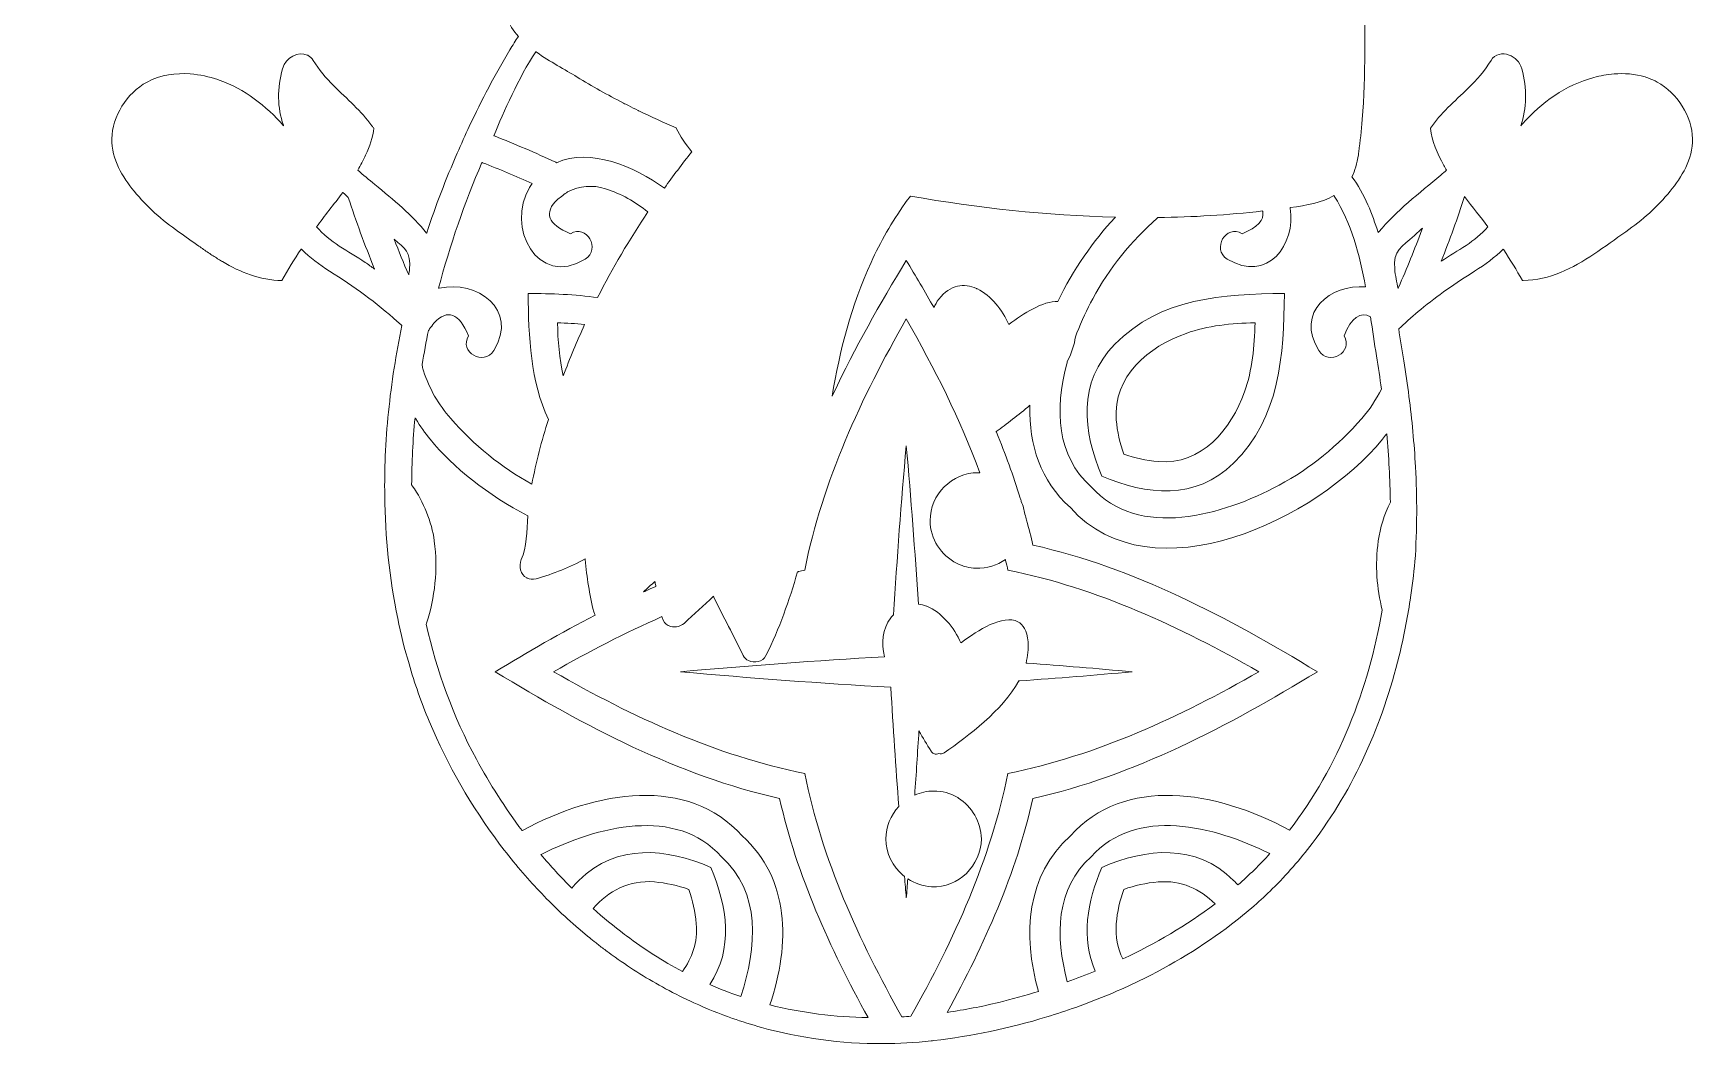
# Model space of a CAD drawing. Header units: inches. Extents: x -812 to 7891, y -3575 to 2748.
# Drawn here: x 4525.3 to 5011.6, y -1521.4 to -1225.4 of the extents above; entities that cross this region are included whole.
import ezdxf

# ---------------------------------------------------------------- set-up
doc = ezdxf.new("R2010")
doc.units = ezdxf.units.IN
doc.header["$MEASUREMENT"] = 0
doc.layers.add('Layer 1', color=7, linetype='Continuous')

# ---------------------------------------------------------------- blocks, each defined once
blk = doc.blocks.new('block 22')
at = {"layer": 'Layer 1', "lineweight": 0}
for points, knots in [([(4842.26, -1316.48), (4831.24, -1327.72), (4832.88, -1342.01), (4838.44, -1355.11), (4851.53, -1360.67), (4865.83, -1362.31), (4877.07, -1351.29), (4890.72, -1337.91), (4891.74, -1319.63), (4891.97, -1301.57), (4873.92, -1301.81), (4855.63, -1302.83), (4842.26, -1316.48)], [0, 0, 0, 0, 1, 1, 1, 2, 2, 2, 3, 3, 3, 4, 4, 4, 4]), ([(4854.94, -1350.86), (4851.45, -1350.58), (4848.1, -1349.79), (4844.88, -1348.67), (4843.76, -1345.44), (4842.97, -1342.1), (4842.68, -1338.61), (4841.63, -1325.77), (4852.25, -1317.16), (4863.13, -1313.28), (4869.53, -1311), (4876.43, -1310.36), (4883.36, -1310.19), (4883.19, -1317.12), (4882.54, -1324.01), (4880.26, -1330.41), (4876.38, -1341.3), (4867.78, -1351.91), (4854.94, -1350.86)], [0, 0, 0, 0, 1, 1, 1, 2, 2, 2, 3, 3, 3, 4, 4, 4, 5, 5, 5, 6, 6, 6, 6])]:
    blk.add_open_spline(points, degree=3, knots=knots, dxfattribs=at)
blk = doc.blocks.new('block 24')
at = {"layer": 'Layer 1', "lineweight": 0}
for points, knots in [([(5001.21, -1239.69), (5000.38, -1239.24), (4999.53, -1238.86), (4998.67, -1238.54), (4998.33, -1238.41), (4997.98, -1238.3), (4997.64, -1238.2), (4994.64, -1237.27), (4991.52, -1237.08), (4988.56, -1237.3), (4986.5, -1237.46), (4984.53, -1237.86), (4982.61, -1238.36), (4974.37, -1240.54), (4967.31, -1245.67), (4961.67, -1251.92), (4961.51, -1252.1), (4961.34, -1252.29), (4961.18, -1252.47), (4963.06, -1247.45), (4963.09, -1241.51), (4961.5, -1235.79), (4960.94, -1233.78), (4959.46, -1232.38), (4957.81, -1231.77), (4955.83, -1231.05), (4953.62, -1231.47), (4952.49, -1233.38), (4950.71, -1236.39), (4948.3, -1239), (4945.75, -1241.51), (4941.87, -1245.33), (4937.65, -1248.9), (4934.74, -1253.22), (4934.74, -1253.25), (4934.76, -1253.29), (4934.76, -1253.32), (4935.21, -1256.95), (4936.72, -1260.57), (4938.71, -1264.12), (4938.97, -1264.58), (4939.2, -1265.05), (4939.48, -1265.51), (4938.93, -1265.98), (4938.36, -1266.45), (4937.8, -1266.93), (4931.56, -1272.16), (4924.64, -1277.52), (4919.59, -1283.56), (4919.53, -1283.63), (4919.48, -1283.69), (4919.42, -1283.76), (4918.54, -1281.02), (4917.58, -1278.3), (4916.42, -1275.66), (4915.1, -1272.65), (4913.51, -1269.91), (4911.73, -1267.4), (4912.62, -1265.65), (4913.28, -1263.54), (4913.64, -1260.97), (4913.68, -1260.69), (4913.71, -1260.4), (4913.75, -1260.11), (4914.17, -1257), (4914.48, -1253.85), (4914.74, -1250.69), (4915.8, -1237.54), (4915.6, -1224.09), (4915.16, -1210.94), (4915.08, -1208.58), (4915, -1206.23), (4914.91, -1203.9), (4914.85, -1202.2), (4913.9, -1200.99), (4912.58, -1200.45), (4919.47, -1193.88), (4925.79, -1186.53), (4932.08, -1179.16), (4932.22, -1178.99), (4932.32, -1178.82), (4932.43, -1178.64), (4932.51, -1178.55), (4932.6, -1178.48), (4932.68, -1178.38), (4932.98, -1177.97), (4933.23, -1177.54), (4933.51, -1177.13), (4935.21, -1174.69), (4936.65, -1172.11), (4937.76, -1169.41), (4938.73, -1167.05), (4939.45, -1164.62), (4939.96, -1162.15), (4941.29, -1155.63), (4941.04, -1148.83), (4938.96, -1142.44), (4939.91, -1141.57), (4940.79, -1140.6), (4941.62, -1139.56), (4944.66, -1135.74), (4946.95, -1130.75), (4948.97, -1123.98), (4954.44, -1105.67), (4953.72, -1093.55), (4939.52, -1079.86), (4926.22, -1067.02), (4910.95, -1057.89), (4894.53, -1051.59), (4894.48, -1051.26), (4894.39, -1050.93), (4894.24, -1050.59), (4889.94, -1040.95), (4886.21, -1030.75), (4881.25, -1021.3), (4879.89, -1018.71), (4878.4, -1016.2), (4876.81, -1013.75), (4874.85, -1010.7), (4872.72, -1007.75), (4870.28, -1005.02), (4867.84, -1002.28), (4865.14, -999.91), (4862.31, -997.76), (4852.06, -989.97), (4839.6, -985.76), (4826.76, -983.52), (4826.22, -983.42), (4825.65, -983.34), (4825.1, -983.24), (4822.66, -982.82), (4820.18, -982.43), (4817.67, -982.06), (4816, -981.81), (4814.32, -981.58), (4812.63, -981.36), (4811.02, -981.15), (4809.4, -980.95), (4807.77, -980.76), (4807.55, -980.73), (4807.33, -980.71), (4807.11, -980.69), (4806.39, -980.61), (4805.67, -980.53), (4804.95, -980.45), (4804.04, -980.35), (4803.13, -980.26), (4802.21, -980.17), (4796.21, -979.58), (4790.12, -979.16), (4783.99, -978.97), (4782.53, -978.92), (4781.06, -978.9), (4779.59, -978.89), (4779.16, -978.88), (4778.74, -978.87), (4778.31, -978.87), (4767.17, -978.77), (4756.01, -979.44), (4745.18, -981.14), (4734.05, -982.88), (4723.27, -985.68), (4713.28, -989.91), (4706.34, -992.84), (4699.98, -996.48), (4694.09, -1000.66), (4689.51, -1003.92), (4685.22, -1007.5), (4681.19, -1011.36), (4679.01, -1013.44), (4676.92, -1015.6), (4674.89, -1017.82), (4665.27, -1028.34), (4657.12, -1040.37), (4649.82, -1052.9), (4636.37, -1075.99), (4622.8, -1111.41), (4597.83, -1125.27), (4597.76, -1125.31), (4597.68, -1125.35), (4597.61, -1125.39), (4598.77, -1118.17), (4595.21, -1110.81), (4588.92, -1108.55), (4588.76, -1108.48), (4588.6, -1108.43), (4588.43, -1108.39), (4586.46, -1107.77), (4584.24, -1107.65), (4581.82, -1108.17), (4581.77, -1108.18), (4581.72, -1108.19), (4581.67, -1108.2), (4581.07, -1107.12), (4580.4, -1106.09), (4579.68, -1105.1), (4576.32, -1100.46), (4571.8, -1096.92), (4566.58, -1095.54), (4566.56, -1095.54), (4566.53, -1095.53), (4566.51, -1095.52), (4562.63, -1094.52), (4558.38, -1094.71), (4553.94, -1096.53), (4544.47, -1100.43), (4540.91, -1110.17), (4543.62, -1119.17), (4539.94, -1120.84), (4536.36, -1123.1), (4533.38, -1125.84), (4530.82, -1128.19), (4528.74, -1130.91), (4527.43, -1133.93), (4525.58, -1138.21), (4525.3, -1143.09), (4527.61, -1148.41), (4528.92, -1151.44), (4530.78, -1153.64), (4532.98, -1155.2), (4533.02, -1155.23), (4533.06, -1155.26), (4533.09, -1155.29), (4533.83, -1155.8), (4534.61, -1156.25), (4535.42, -1156.63), (4538.29, -1157.98), (4541.53, -1158.53), (4544.88, -1158.44), (4546.03, -1158.4), (4547.19, -1158.32), (4548.35, -1158.15), (4548.33, -1158.18), (4548.32, -1158.22), (4548.3, -1158.25), (4547.46, -1159.91), (4546.78, -1161.59), (4546.29, -1163.3), (4544.87, -1168.27), (4545.32, -1173.29), (4549.29, -1177.69), (4549.47, -1177.89), (4549.65, -1178.09), (4549.84, -1178.29), (4549.84, -1178.29), (4550.16, -1178.61), (4550.16, -1178.61), (4550.49, -1178.93), (4550.75, -1179.26), (4551.12, -1179.58), (4552.76, -1180.95), (4554.46, -1181.97), (4556.19, -1182.68), (4556.44, -1182.78), (4556.69, -1182.88), (4556.94, -1182.97), (4563.51, -1185.32), (4570.53, -1183.4), (4576.73, -1179.78), (4576.76, -1179.82), (4576.78, -1179.87), (4576.81, -1179.91), (4577.49, -1181.02), (4578.49, -1181.95), (4579.68, -1182.69), (4579.79, -1182.76), (4579.9, -1182.83), (4580.02, -1182.88), (4580.2, -1182.99), (4580.39, -1183.1), (4580.59, -1183.2), (4586.78, -1186.35), (4597.22, -1185.01), (4601.22, -1177.83), (4603.87, -1173.08), (4605.1, -1167.28), (4605.15, -1161.26), (4607.8, -1161.94), (4610.52, -1162.35), (4613.27, -1162.63), (4616.19, -1162.93), (4619.15, -1162.99), (4622.15, -1162.81), (4625.12, -1162.64), (4628.12, -1162.31), (4631.13, -1161.63), (4643.82, -1158.79), (4654.85, -1151.78), (4663.31, -1142.01), (4666.37, -1138.48), (4669.23, -1135.06), (4672.1, -1131.89), (4672.26, -1131.71), (4672.42, -1131.53), (4672.59, -1131.36), (4676.84, -1126.72), (4681.17, -1122.66), (4686.28, -1119.57), (4691.07, -1116.68), (4696.55, -1114.63), (4703.34, -1113.82), (4703.35, -1113.85), (4703.36, -1113.88), (4703.37, -1113.91), (4703.56, -1114.52), (4703.82, -1115.11), (4704.04, -1115.72), (4704.28, -1116.38), (4704.48, -1117.05), (4704.77, -1117.7), (4701.26, -1120.46), (4698.12, -1123.66), (4695.52, -1127.45), (4691, -1134.06), (4688.78, -1142.78), (4688.51, -1151.58), (4688.43, -1154.42), (4688.52, -1157.26), (4688.84, -1160.05), (4689, -1161.52), (4689.21, -1162.98), (4689.49, -1164.41), (4689.13, -1164.68), (4688.83, -1165.03), (4688.6, -1165.44), (4688.49, -1165.58), (4688.37, -1165.71), (4688.28, -1165.87), (4682.89, -1174.85), (4677.74, -1183.93), (4672.99, -1193.26), (4670.25, -1198.64), (4666.31, -1204.83), (4664.38, -1210.94), (4664.06, -1211.97), (4663.78, -1212.99), (4663.59, -1214.01), (4662.66, -1218.97), (4664.45, -1222.96), (4667.48, -1226.32), (4666.65, -1227.57), (4665.82, -1228.88), (4664.97, -1230.29), (4660.69, -1237.41), (4656.76, -1244.93), (4653.1, -1252.66), (4651.88, -1255.24), (4650.71, -1257.86), (4649.56, -1260.5), (4646.27, -1268.09), (4643.23, -1275.84), (4640.62, -1283.81), (4640.61, -1283.84), (4640.6, -1283.88), (4640.59, -1283.91), (4636.45, -1278.78), (4630.83, -1274.14), (4625.4, -1269.68), (4623.69, -1268.27), (4622, -1266.88), (4620.39, -1265.5), (4621.27, -1264.04), (4622.03, -1262.56), (4622.71, -1261.07), (4623.92, -1258.47), (4624.81, -1255.85), (4625.13, -1253.22), (4624.95, -1252.97), (4624.75, -1252.73), (4624.57, -1252.48), (4621.5, -1248.23), (4617.23, -1244.65), (4613.39, -1240.78), (4611.11, -1238.49), (4608.98, -1236.1), (4607.38, -1233.38), (4606.98, -1232.71), (4606.46, -1232.23), (4605.86, -1231.91), (4605.78, -1231.86), (4605.69, -1231.83), (4605.59, -1231.79), (4603.03, -1230.67), (4599.32, -1232.33), (4598.36, -1235.79), (4596.8, -1241.43), (4596.81, -1247.29), (4598.62, -1252.27), (4598.64, -1252.34), (4598.67, -1252.4), (4598.69, -1252.47), (4593.55, -1246.62), (4587.2, -1241.68), (4579.81, -1239.11), (4579.68, -1239.06), (4579.55, -1239.01), (4579.42, -1238.97), (4576.84, -1238.1), (4574.14, -1237.51), (4571.31, -1237.3), (4567.16, -1236.99), (4562.69, -1237.5), (4558.67, -1239.69), (4552.73, -1242.91), (4548.43, -1249.81), (4548.33, -1256.27), (4548.24, -1262.35), (4551.53, -1267.54), (4554.88, -1271.66), (4558.62, -1276.25), (4563.05, -1280.14), (4567.88, -1283.51), (4569.84, -1284.89), (4571.85, -1286.32), (4573.88, -1287.75), (4574.79, -1288.4), (4575.7, -1289.04), (4576.63, -1289.67), (4576.76, -1289.75), (4576.89, -1289.84), (4577.03, -1289.93), (4577.9, -1290.51), (4578.79, -1291.08), (4579.68, -1291.63), (4580.03, -1291.85), (4580.38, -1292.06), (4580.73, -1292.27), (4586.03, -1295.39), (4591.72, -1297.75), (4598.16, -1297.83), (4599.91, -1294.68), (4601.83, -1291.61), (4603.82, -1288.59), (4603.87, -1288.64), (4603.92, -1288.7), (4603.98, -1288.74), (4606.37, -1291.15), (4609.16, -1293.15), (4612.17, -1295.07), (4619.24, -1299.54), (4625.85, -1304.21), (4631.99, -1309.83), (4632.43, -1310.23), (4632.9, -1310.6), (4633.33, -1311.02), (4632.47, -1315.15), (4631.73, -1319.3), (4631.08, -1323.47), (4629.73, -1332.03), (4628.85, -1340.65), (4628.48, -1349.25), (4628.32, -1353.11), (4628.26, -1356.95), (4628.31, -1360.79), (4628.45, -1372.96), (4629.68, -1385.02), (4632.11, -1396.78), (4633.03, -1401.28), (4634.14, -1405.72), (4635.43, -1410.11), (4637.1, -1415.8), (4639.04, -1421.41), (4641.34, -1426.89), (4646.79, -1439.83), (4653.74, -1451.93), (4661.96, -1462.85), (4663.73, -1465.2), (4665.57, -1467.48), (4667.45, -1469.72), (4671, -1473.94), (4674.74, -1477.95), (4678.67, -1481.75), (4680.77, -1483.77), (4682.93, -1485.74), (4685.13, -1487.63), (4686.03, -1488.4), (4686.94, -1489.17), (4687.86, -1489.91), (4688.45, -1490.4), (4689.04, -1490.87), (4689.64, -1491.35), (4690.45, -1492), (4691.27, -1492.63), (4692.09, -1493.26), (4692.55, -1493.61), (4693.02, -1493.96), (4693.49, -1494.31), (4694.27, -1494.89), (4695.05, -1495.46), (4695.84, -1496.02), (4700.59, -1499.39), (4705.52, -1502.47), (4710.63, -1505.23), (4713.35, -1506.71), (4716.11, -1508.08), (4718.93, -1509.36), (4722.61, -1511.04), (4726.37, -1512.57), (4730.2, -1513.91), (4732.99, -1514.89), (4735.82, -1515.76), (4738.68, -1516.56), (4750.06, -1519.71), (4761.98, -1521.36), (4774.3, -1521.3), (4778.96, -1521.28), (4783.68, -1521.03), (4788.45, -1520.5), (4788.72, -1520.47), (4788.98, -1520.45), (4789.25, -1520.42), (4800.16, -1519.15), (4811.35, -1516.82), (4822.36, -1513.48), (4825.19, -1512.63), (4828, -1511.69), (4830.79, -1510.69), (4834.19, -1509.49), (4837.55, -1508.18), (4840.87, -1506.78), (4843.69, -1505.59), (4846.48, -1504.35), (4849.23, -1503.02), (4858.91, -1498.34), (4868.08, -1492.77), (4876.42, -1486.37), (4878.7, -1484.61), (4880.94, -1482.81), (4883.09, -1480.93), (4884.92, -1479.34), (4886.69, -1477.71), (4888.41, -1476.02), (4890.54, -1473.93), (4892.55, -1471.74), (4894.51, -1469.52), (4896.45, -1467.3), (4898.31, -1465.03), (4900.08, -1462.7), (4912.44, -1446.47), (4920.72, -1427.54), (4925.59, -1407.69), (4926.9, -1402.32), (4927.96, -1396.89), (4928.8, -1391.43), (4929.37, -1387.65), (4929.86, -1383.87), (4930.21, -1380.08), (4930.54, -1375.36), (4930.69, -1370.65), (4930.71, -1365.96), (4930.73, -1361.43), (4930.6, -1356.91), (4930.36, -1352.4), (4929.99, -1345.5), (4929.33, -1338.63), (4928.44, -1331.75), (4927.98, -1328.26), (4927.49, -1324.78), (4926.92, -1321.3), (4926.41, -1318.2), (4925.93, -1315.06), (4925.44, -1311.92), (4925.61, -1311.8), (4925.79, -1311.7), (4925.95, -1311.55), (4927.88, -1309.68), (4929.87, -1307.95), (4931.9, -1306.29), (4936.88, -1302.19), (4942.14, -1298.58), (4947.7, -1295.07), (4950.78, -1293.12), (4953.62, -1291.06), (4956.06, -1288.59), (4956.11, -1288.66), (4956.16, -1288.74), (4956.2, -1288.81), (4958.13, -1291.76), (4959.99, -1294.76), (4961.7, -1297.83), (4961.77, -1297.83), (4961.85, -1297.83), (4961.92, -1297.82), (4969.7, -1297.68), (4976.4, -1294.21), (4982.61, -1290.1), (4985.84, -1287.95), (4988.95, -1285.64), (4992, -1283.51), (4996.82, -1280.14), (5001.26, -1276.25), (5004.98, -1271.66), (5008.34, -1267.54), (5011.62, -1262.35), (5011.53, -1256.27), (5011.43, -1249.81), (5007.13, -1242.91), (5001.21, -1239.69)], [0, 0, 0, 0, 1, 1, 1, 2, 2, 2, 3, 3, 3, 4, 4, 4, 5, 5, 5, 6, 6, 6, 7, 7, 7, 8, 8, 8, 9, 9, 9, 10, 10, 10, 11, 11, 11, 12, 12, 12, 13, 13, 13, 14, 14, 14, 15, 15, 15, 16, 16, 16, 17, 17, 17, 18, 18, 18, 19, 19, 19, 20, 20, 20, 21, 21, 21, 22, 22, 22, 23, 23, 23, 24, 24, 24, 25, 25, 25, 26, 26, 26, 27, 27, 27, 28, 28, 28, 29, 29, 29, 30, 30, 30, 31, 31, 31, 32, 32, 32, 33, 33, 33, 34, 34, 34, 35, 35, 35, 36, 36, 36, 37, 37, 37, 38, 38, 38, 39, 39, 39, 40, 40, 40, 41, 41, 41, 42, 42, 42, 43, 43, 43, 44, 44, 44, 45, 45, 45, 46, 46, 46, 47, 47, 47, 48, 48, 48, 49, 49, 49, 50, 50, 50, 51, 51, 51, 52, 52, 52, 53, 53, 53, 54, 54, 54, 55, 55, 55, 56, 56, 56, 57, 57, 57, 58, 58, 58, 59, 59, 59, 60, 60, 60, 61, 61, 61, 62, 62, 62, 63, 63, 63, 64, 64, 64, 65, 65, 65, 66, 66, 66, 67, 67, 67, 68, 68, 68, 69, 69, 69, 70, 70, 70, 71, 71, 71, 72, 72, 72, 73, 73, 73, 74, 74, 74, 75, 75, 75, 76, 76, 76, 77, 77, 77, 78, 78, 78, 79, 79, 79, 80, 80, 80, 81, 81, 81, 82, 82, 82, 83, 83, 83, 84, 84, 84, 85, 85, 85, 86, 86, 86, 87, 87, 87, 88, 88, 88, 89, 89, 89, 90, 90, 90, 91, 91, 91, 92, 92, 92, 93, 93, 93, 94, 94, 94, 95, 95, 95, 96, 96, 96, 97, 97, 97, 98, 98, 98, 99, 99, 99, 100, 100, 100, 101, 101, 101, 102, 102, 102, 103, 103, 103, 104, 104, 104, 105, 105, 105, 106, 106, 106, 107, 107, 107, 108, 108, 108, 109, 109, 109, 110, 110, 110, 111, 111, 111, 112, 112, 112, 113, 113, 113, 114, 114, 114, 115, 115, 115, 116, 116, 116, 117, 117, 117, 118, 118, 118, 119, 119, 119, 120, 120, 120, 121, 121, 121, 122, 122, 122, 123, 123, 123, 124, 124, 124, 125, 125, 125, 126, 126, 126, 127, 127, 127, 128, 128, 128, 129, 129, 129, 130, 130, 130, 131, 131, 131, 132, 132, 132, 133, 133, 133, 134, 134, 134, 135, 135, 135, 136, 136, 136, 137, 137, 137, 138, 138, 138, 139, 139, 139, 140, 140, 140, 141, 141, 141, 142, 142, 142, 143, 143, 143, 144, 144, 144, 145, 145, 145, 146, 146, 146, 147, 147, 147, 148, 148, 148, 149, 149, 149, 150, 150, 150, 151, 151, 151, 152, 152, 152, 153, 153, 153, 154, 154, 154, 155, 155, 155, 156, 156, 156, 157, 157, 157, 158, 158, 158, 159, 159, 159, 160, 160, 160, 161, 161, 161, 162, 162, 162, 163, 163, 163, 164, 164, 164, 165, 165, 165, 166, 166, 166, 167, 167, 167, 168, 168, 168, 169, 169, 169, 170, 170, 170, 171, 171, 171, 172, 172, 172, 173, 173, 173, 174, 174, 174, 175, 175, 175, 176, 176, 176, 177, 177, 177, 178, 178, 178, 179, 179, 179, 180, 180, 180, 181, 181, 181, 182, 182, 182, 183, 183, 183, 184, 184, 184, 185, 185, 185, 186, 186, 186, 187, 187, 187, 188, 188, 188, 189, 189, 189, 190, 190, 190, 191, 191, 191, 192, 192, 192, 193, 193, 193, 194, 194, 194, 195, 195, 195, 196, 196, 196, 197, 197, 197, 198, 198, 198, 199, 199, 199, 199]), ([(4660.25, -1255.39), (4663.3, -1248.38), (4667.4, -1238.5), (4672.62, -1230.81), (4672.68, -1230.85), (4672.74, -1230.9), (4672.81, -1230.94), (4676.72, -1233.73), (4681.15, -1236.06), (4684.66, -1238.21), (4689.1, -1240.92), (4693.63, -1243.45), (4698.25, -1245.83), (4698.74, -1246.08), (4699.22, -1246.33), (4699.71, -1246.58), (4700.66, -1247.06), (4701.61, -1247.54), (4702.57, -1248.01), (4702.65, -1248.05), (4702.73, -1248.09), (4702.81, -1248.13), (4706.4, -1249.88), (4710.03, -1251.55), (4713.69, -1253.13), (4713.7, -1253.14), (4713.7, -1253.15), (4713.7, -1253.16), (4714.95, -1255.62), (4716.49, -1257.95), (4718.29, -1260.11), (4715.45, -1263.69), (4712.78, -1267.24), (4710.27, -1270.77), (4701.44, -1264.44), (4688.47, -1258.84), (4678.68, -1263.31), (4678.6, -1263.27), (4678.53, -1263.21), (4678.44, -1263.17), (4672.51, -1260.43), (4666.51, -1257.87), (4660.46, -1255.48), (4660.39, -1255.45), (4660.32, -1255.42), (4660.25, -1255.39)], [0, 0, 0, 0, 1, 1, 1, 2, 2, 2, 3, 3, 3, 4, 4, 4, 5, 5, 5, 6, 6, 6, 7, 7, 7, 8, 8, 8, 9, 9, 9, 10, 10, 10, 11, 11, 11, 12, 12, 12, 13, 13, 13, 14, 14, 14, 15, 15, 15, 15]), ([(4641.15, -1312.41), (4641.25, -1312.28), (4641.35, -1312.14), (4641.45, -1312.01), (4641.88, -1311.43), (4642.31, -1310.86), (4642.75, -1310.28), (4646.72, -1306.03), (4650.09, -1307.27), (4652.86, -1313.99), (4649.96, -1318.73), (4657.39, -1323.04), (4660.27, -1318.32), (4667.7, -1306.16), (4655.21, -1297.64), (4644.31, -1300.04), (4644.23, -1300.05), (4644.15, -1300.07), (4644.07, -1300.09), (4647.42, -1287.4), (4651.72, -1275.02), (4656.79, -1263.23), (4656.86, -1263.26), (4656.93, -1263.29), (4657, -1263.31), (4661.89, -1265.24), (4666.75, -1267.25), (4671.54, -1269.42), (4671.28, -1269.79), (4671.02, -1270.16), (4670.78, -1270.56), (4663.73, -1281.97), (4672.97, -1300.14), (4687.07, -1291.52), (4691.78, -1288.64), (4687.47, -1281.22), (4682.74, -1284.11), (4676.01, -1281.35), (4674.77, -1277.98), (4679.03, -1274), (4679.99, -1273.28), (4680.96, -1272.55), (4681.92, -1271.83), (4685.45, -1270.15), (4689.22, -1269.7), (4693, -1270.92), (4697.56, -1272.39), (4701.71, -1274.74), (4705.44, -1277.72), (4700.03, -1285.78), (4695.08, -1294.16), (4690.69, -1302.83), (4684.06, -1301.87), (4677.17, -1301.66), (4670.32, -1301.57), (4670.48, -1314.39), (4671.07, -1327.32), (4676.27, -1338.53), (4674.32, -1344.75), (4672.65, -1351.08), (4671.43, -1357.47), (4662.37, -1352.54), (4654.44, -1345.97), (4647.67, -1338.22), (4644.08, -1334.12), (4641.33, -1329.44), (4639.66, -1324.26), (4639.52, -1323.85), (4639.44, -1323.43), (4639.37, -1323.02), (4639.34, -1322.82), (4639.31, -1322.63), (4639.27, -1322.43), (4639.83, -1319.08), (4640.45, -1315.74), (4641.15, -1312.41)], [0, 0, 0, 0, 1, 1, 1, 2, 2, 2, 3, 3, 3, 4, 4, 4, 5, 5, 5, 6, 6, 6, 7, 7, 7, 8, 8, 8, 9, 9, 9, 10, 10, 10, 11, 11, 11, 12, 12, 12, 13, 13, 13, 14, 14, 14, 15, 15, 15, 16, 16, 16, 17, 17, 17, 18, 18, 18, 19, 19, 19, 20, 20, 20, 21, 21, 21, 22, 22, 22, 23, 23, 23, 24, 24, 24, 25, 25, 25, 25]), ([(4616.02, -1272), (4616.07, -1272.05), (4616.12, -1272.09), (4616.17, -1272.14), (4616.65, -1272.57), (4617.13, -1273.02), (4617.61, -1273.45), (4619.93, -1280.47), (4622.48, -1287.43), (4625.26, -1294.3), (4625.28, -1294.36), (4625.31, -1294.41), (4625.33, -1294.47), (4624.41, -1293.81), (4623.52, -1293.12), (4622.58, -1292.49), (4617.59, -1289.19), (4612.14, -1286.57), (4608.32, -1282.07), (4610.65, -1278.94), (4613.4, -1275.55), (4616.02, -1272)], [0, 0, 0, 0, 1, 1, 1, 2, 2, 2, 3, 3, 3, 4, 4, 4, 5, 5, 5, 6, 6, 6, 7, 7, 7, 7]), ([(4801.99, -1300.29), (4801.89, -1300.24), (4801.79, -1300.2), (4801.7, -1300.16), (4798.09, -1298.52), (4794.12, -1298.93), (4790.67, -1303.3), (4790.06, -1304.08), (4789.63, -1304.9), (4789.27, -1305.75), (4786.62, -1301.11), (4783.92, -1296.5), (4781.14, -1291.94), (4773.44, -1304.61), (4766.09, -1317.57), (4759.78, -1330.93), (4759.65, -1331.19), (4759.53, -1331.45), (4759.41, -1331.71), (4761.66, -1318.24), (4765.07, -1304.99), (4770.81, -1292.54), (4773.6, -1286.49), (4776.89, -1280.66), (4780.74, -1275.24), (4781.25, -1274.52), (4781.82, -1273.81), (4782.41, -1273.11), (4802.1, -1276.55), (4822.26, -1278.76), (4842.42, -1279.27), (4842.37, -1279.32), (4842.33, -1279.37), (4842.28, -1279.42), (4835.97, -1286.14), (4830.06, -1294.68), (4825.57, -1303.92), (4821.25, -1303.78), (4815.29, -1307.55), (4811.34, -1310.56), (4811.29, -1310.6), (4811.25, -1310.63), (4811.2, -1310.67), (4809.41, -1306.53), (4805.94, -1302.21), (4801.99, -1300.29)], [0, 0, 0, 0, 1, 1, 1, 2, 2, 2, 3, 3, 3, 4, 4, 4, 5, 5, 5, 6, 6, 6, 7, 7, 7, 8, 8, 8, 9, 9, 9, 10, 10, 10, 11, 11, 11, 12, 12, 12, 13, 13, 13, 14, 14, 14, 15, 15, 15, 15]), ([(4828.09, -1322.51), (4828.19, -1322.11), (4828.3, -1321.71), (4828.41, -1321.31), (4829.59, -1319.06), (4830.4, -1316.7), (4830.73, -1314.27), (4830.87, -1313.9), (4831.01, -1313.54), (4831.15, -1313.18), (4832.55, -1309.63), (4834.14, -1306.24), (4835.79, -1303.16), (4840.61, -1294.15), (4847.09, -1286.28), (4854.7, -1279.52), (4854.76, -1279.46), (4854.81, -1279.41), (4854.87, -1279.36), (4865.15, -1279.24), (4875.39, -1278.63), (4885.55, -1277.44), (4885.57, -1277.5), (4885.58, -1277.57), (4885.59, -1277.63), (4886.1, -1280.07), (4884.12, -1282.24), (4879.55, -1284.11), (4874.82, -1281.22), (4870.51, -1288.64), (4875.22, -1291.52), (4887, -1298.72), (4895.34, -1287.23), (4893.68, -1276.6), (4893.67, -1276.56), (4893.67, -1276.51), (4893.66, -1276.47), (4898.57, -1275.79), (4903, -1274.96), (4906.45, -1272.94), (4906.49, -1273), (4906.52, -1273.05), (4906.56, -1273.11), (4911.5, -1280.9), (4913.99, -1290.24), (4915.73, -1299.7), (4905.47, -1298.83), (4895.1, -1306.99), (4902.02, -1318.32), (4904.9, -1323.04), (4912.33, -1318.73), (4909.43, -1313.99), (4911.63, -1308.64), (4914.22, -1306.82), (4917.19, -1308.42), (4917.78, -1312.34), (4918.32, -1316.21), (4918.93, -1319.91), (4919.47, -1323.15), (4919.94, -1326.38), (4920.38, -1329.6), (4918.83, -1332.69), (4916.92, -1335.59), (4914.62, -1338.22), (4907.73, -1346.11), (4899.65, -1352.8), (4890.39, -1357.76), (4873.98, -1366.54), (4849.18, -1373.81), (4835.31, -1358.23), (4825.15, -1349.19), (4824.73, -1335.5), (4828.09, -1322.51)], [0, 0, 0, 0, 1, 1, 1, 2, 2, 2, 3, 3, 3, 4, 4, 4, 5, 5, 5, 6, 6, 6, 7, 7, 7, 8, 8, 8, 9, 9, 9, 10, 10, 10, 11, 11, 11, 12, 12, 12, 13, 13, 13, 14, 14, 14, 15, 15, 15, 16, 16, 16, 17, 17, 17, 18, 18, 18, 19, 19, 19, 20, 20, 20, 21, 21, 21, 22, 22, 22, 23, 23, 23, 24, 24, 24, 24]), ([(4937.93, -1292.1), (4940.4, -1285.86), (4942.67, -1279.55), (4944.77, -1273.19), (4947.1, -1276.31), (4949.49, -1279.3), (4951.55, -1282.07), (4947.89, -1286.39), (4942.73, -1288.98), (4937.93, -1292.1)], [0, 0, 0, 0, 1, 1, 1, 2, 2, 2, 3, 3, 3, 3]), ([(4925.24, -1300.19), (4924.83, -1298.28), (4924.46, -1296.36), (4924.27, -1294.47), (4923.74, -1288.84), (4926.32, -1288.03), (4930.09, -1284.58), (4930.87, -1283.87), (4931.65, -1283.15), (4932.44, -1282.44), (4932.38, -1282.61), (4932.31, -1282.79), (4932.24, -1282.96), (4930.12, -1288.64), (4927.85, -1294.27), (4925.39, -1299.84), (4925.34, -1299.96), (4925.29, -1300.07), (4925.24, -1300.19)], [0, 0, 0, 0, 1, 1, 1, 2, 2, 2, 3, 3, 3, 4, 4, 4, 5, 5, 5, 6, 6, 6, 6]), ([(4635.59, -1294.47), (4635.54, -1295.04), (4635.43, -1295.62), (4635.34, -1296.19), (4633.87, -1292.73), (4632.45, -1289.25), (4631.1, -1285.74), (4634.14, -1288.3), (4636.07, -1289.53), (4635.59, -1294.47)], [0, 0, 0, 0, 1, 1, 1, 2, 2, 2, 3, 3, 3, 3]), ([(4709.56, -1396.26), (4709.58, -1396.34), (4709.6, -1396.43), (4709.62, -1396.52), (4709.85, -1397.64), (4710.53, -1398.42), (4711.4, -1398.86), (4711.42, -1398.87), (4711.44, -1398.88), (4711.46, -1398.89), (4712.9, -1399.57), (4714.82, -1399.34), (4716.04, -1398.22), (4718.9, -1395.58), (4721.76, -1392.94), (4724.62, -1390.3), (4724.66, -1390.37), (4724.69, -1390.45), (4724.73, -1390.52), (4727.61, -1396.24), (4730.5, -1401.95), (4733.38, -1407.67), (4733.72, -1408.34), (4734.26, -1408.83), (4734.89, -1409.13), (4736.63, -1410), (4739.09, -1409.52), (4740.01, -1407.67), (4743.96, -1399.71), (4746.9, -1391.49), (4749.28, -1383.12), (4749.38, -1383.1), (4749.49, -1383.07), (4749.59, -1383.05), (4750.18, -1382.91), (4750.77, -1382.76), (4751.38, -1382.63), (4756.63, -1356.47), (4767.91, -1332.27), (4781.14, -1309.04), (4789.45, -1323.61), (4796.98, -1338.56), (4802.73, -1354.14), (4802.54, -1354.14), (4802.35, -1354.09), (4802.15, -1354.09), (4794.55, -1354.09), (4788.09, -1360.49), (4788.13, -1368.11), (4788.15, -1373.5), (4791.32, -1378.3), (4795.91, -1380.63), (4796.03, -1380.69), (4796.16, -1380.75), (4796.29, -1380.81), (4797.89, -1381.56), (4799.64, -1382.01), (4801.49, -1382.1), (4804.83, -1382.26), (4807.79, -1381.23), (4810.18, -1379.47), (4810.2, -1379.57), (4810.23, -1379.68), (4810.25, -1379.78), (4810.47, -1380.73), (4810.72, -1381.67), (4810.91, -1382.63), (4837.08, -1387.89), (4861.28, -1399.17), (4884.5, -1412.4), (4861.28, -1425.64), (4837.08, -1436.92), (4810.91, -1442.17), (4805.84, -1467.42), (4795.14, -1490.83), (4782.51, -1513.31), (4781.63, -1513.37), (4780.76, -1513.44), (4779.88, -1513.49), (4767.2, -1490.96), (4756.46, -1467.49), (4751.38, -1442.17), (4725.21, -1436.92), (4701.01, -1425.64), (4677.79, -1412.4), (4688.15, -1406.5), (4698.72, -1401.02), (4709.56, -1396.26)], [0, 0, 0, 0, 1, 1, 1, 2, 2, 2, 3, 3, 3, 4, 4, 4, 5, 5, 5, 6, 6, 6, 7, 7, 7, 8, 8, 8, 9, 9, 9, 10, 10, 10, 11, 11, 11, 12, 12, 12, 13, 13, 13, 14, 14, 14, 15, 15, 15, 16, 16, 16, 17, 17, 17, 18, 18, 18, 19, 19, 19, 20, 20, 20, 21, 21, 21, 22, 22, 22, 23, 23, 23, 24, 24, 24, 25, 25, 25, 26, 26, 26, 27, 27, 27, 28, 28, 28, 29, 29, 29, 29]), ([(4678.93, -1310.19), (4681.61, -1310.25), (4684.26, -1310.43), (4686.9, -1310.71), (4684.64, -1315.63), (4682.55, -1320.63), (4680.65, -1325.69), (4679.47, -1320.68), (4679.06, -1315.44), (4678.93, -1310.19)], [0, 0, 0, 0, 1, 1, 1, 2, 2, 2, 3, 3, 3, 3]), ([(4920.61, -1394.34), (4916.57, -1417.6), (4907.9, -1440.06), (4893.42, -1458.77), (4871.74, -1447.09), (4845.13, -1442.8), (4829.22, -1460.47), (4816.41, -1472.01), (4815.15, -1489.17), (4819.87, -1506), (4815.99, -1507.19), (4812.11, -1508.27), (4808.24, -1509.23), (4803.27, -1510.45), (4798.23, -1511.41), (4793.16, -1512.15), (4804.08, -1492.23), (4813.32, -1471.5), (4818.25, -1449.51), (4847.97, -1442.85), (4875.39, -1428.34), (4901.61, -1412.4), (4875.39, -1396.47), (4847.97, -1381.96), (4818.25, -1375.3), (4817.7, -1372.86), (4817.07, -1370.45), (4816.41, -1368.04), (4816.25, -1367.45), (4816.08, -1366.87), (4815.92, -1366.28), (4815.7, -1364.98), (4815.36, -1363.72), (4814.84, -1362.54), (4814.74, -1362.2), (4814.63, -1361.85), (4814.52, -1361.51), (4812.52, -1355), (4810.19, -1348.58), (4807.55, -1342.27), (4807.52, -1342.2), (4807.49, -1342.12), (4807.46, -1342.05), (4810.52, -1339.85), (4814.01, -1337.26), (4817.38, -1334.34), (4817.38, -1334.34), (4817.38, -1334.67), (4817.38, -1334.67), (4817.11, -1345.92), (4820.46, -1356.45), (4829.22, -1364.33), (4853.25, -1391.02), (4901.69, -1367.65), (4920.69, -1344.29), (4921.1, -1343.78), (4921.51, -1343.25), (4921.92, -1342.71), (4922.55, -1349.38), (4922.91, -1356.06), (4922.99, -1362.77), (4921.21, -1366.36), (4919.98, -1370.19), (4919.46, -1374.07), (4918.5, -1381.2), (4919.02, -1387.94), (4920.61, -1394.34)], [0, 0, 0, 0, 1, 1, 1, 2, 2, 2, 3, 3, 3, 4, 4, 4, 5, 5, 5, 6, 6, 6, 7, 7, 7, 8, 8, 8, 9, 9, 9, 10, 10, 10, 11, 11, 11, 12, 12, 12, 13, 13, 13, 14, 14, 14, 15, 15, 15, 16, 16, 16, 17, 17, 17, 18, 18, 18, 19, 19, 19, 20, 20, 20, 21, 21, 21, 22, 22, 22, 22]), ([(4637.2, -1338.05), (4637.26, -1338.15), (4637.32, -1338.24), (4637.38, -1338.34), (4638.74, -1340.51), (4640.17, -1342.53), (4641.6, -1344.29), (4648.28, -1352.5), (4658.6, -1360.7), (4670.22, -1366.74), (4670, -1371.18), (4669.9, -1375.98), (4668.33, -1379.49), (4667.43, -1381.52), (4668.19, -1383.92), (4669.91, -1384.88), (4669.97, -1384.91), (4670.02, -1384.94), (4670.08, -1384.97), (4670.8, -1385.31), (4671.68, -1385.41), (4672.66, -1385.14), (4677.86, -1383.69), (4682.52, -1381.81), (4687.06, -1379.33), (4687.07, -1379.4), (4687.07, -1379.48), (4687.08, -1379.55), (4687.5, -1384.7), (4688.32, -1389.74), (4689.57, -1394.88), (4689.66, -1395.23), (4689.79, -1395.55), (4689.96, -1395.83), (4680, -1400.96), (4670.26, -1406.58), (4660.68, -1412.4), (4686.9, -1428.34), (4714.32, -1442.85), (4744.04, -1449.51), (4749.09, -1472.06), (4758.68, -1493.28), (4769.96, -1513.67), (4760.25, -1513.52), (4750.6, -1512.33), (4741.19, -1509.98), (4747.27, -1491.92), (4746.9, -1472.92), (4733.07, -1460.47), (4717.1, -1442.75), (4690.37, -1447.12), (4668.64, -1458.9), (4668.62, -1458.91), (4668.6, -1458.92), (4668.58, -1458.93), (4663.58, -1452.25), (4659.07, -1445.24), (4655.17, -1438.04), (4648.36, -1425.47), (4643.56, -1412.17), (4640.48, -1398.46), (4640.51, -1398.35), (4640.55, -1398.25), (4640.58, -1398.14), (4642.99, -1390.61), (4643.97, -1382.62), (4642.83, -1374.07), (4642.07, -1368.37), (4639.75, -1362.8), (4636.4, -1357.9), (4636.33, -1357.8), (4636.27, -1357.71), (4636.2, -1357.61), (4636.23, -1351.1), (4636.57, -1344.57), (4637.2, -1338.05)], [0, 0, 0, 0, 1, 1, 1, 2, 2, 2, 3, 3, 3, 4, 4, 4, 5, 5, 5, 6, 6, 6, 7, 7, 7, 8, 8, 8, 9, 9, 9, 10, 10, 10, 11, 11, 11, 12, 12, 12, 13, 13, 13, 14, 14, 14, 15, 15, 15, 16, 16, 16, 17, 17, 17, 18, 18, 18, 19, 19, 19, 20, 20, 20, 21, 21, 21, 22, 22, 22, 23, 23, 23, 24, 24, 24, 25, 25, 25, 25]), ([(4704.16, -1389), (4705.26, -1387.98), (4706.36, -1386.95), (4707.47, -1385.93), (4707.49, -1386.02), (4707.51, -1386.11), (4707.52, -1386.2), (4707.61, -1386.61), (4707.69, -1387.01), (4707.77, -1387.41), (4706.78, -1387.84), (4705.79, -1388.27), (4704.81, -1388.71), (4704.59, -1388.81), (4704.38, -1388.9), (4704.16, -1389)], [0, 0, 0, 0, 1, 1, 1, 2, 2, 2, 3, 3, 3, 4, 4, 4, 5, 5, 5, 5]), ([(4723.85, -1469.69), (4710.76, -1464.13), (4696.46, -1462.5), (4685.22, -1473.51), (4684.48, -1474.24), (4683.8, -1474.98), (4683.12, -1475.73), (4683.12, -1475.74), (4683.11, -1475.75), (4683.1, -1475.76), (4679.97, -1472.61), (4676.96, -1469.33), (4674.1, -1465.92), (4674.12, -1465.91), (4674.15, -1465.9), (4674.17, -1465.89), (4690.53, -1457.66), (4713.73, -1451.69), (4726.98, -1466.57), (4738.51, -1476.84), (4737.51, -1493.1), (4732.65, -1507.52), (4729.57, -1506.49), (4726.54, -1505.33), (4723.54, -1504.03), (4730.58, -1493.58), (4728.73, -1481.18), (4723.85, -1469.69)], [0, 0, 0, 0, 1, 1, 1, 2, 2, 2, 3, 3, 3, 4, 4, 4, 5, 5, 5, 6, 6, 6, 7, 7, 7, 8, 8, 8, 9, 9, 9, 9]), ([(4878.32, -1474.85), (4877.91, -1474.4), (4877.51, -1473.95), (4877.07, -1473.51), (4865.83, -1462.5), (4851.53, -1464.13), (4838.44, -1469.69), (4834.17, -1479.75), (4832.24, -1490.5), (4836.54, -1500.04), (4833.83, -1501.16), (4831.08, -1502.19), (4828.33, -1503.18), (4824.72, -1489.93), (4824.92, -1475.82), (4835.31, -1466.57), (4848.44, -1451.82), (4871.35, -1457.55), (4887.68, -1465.66), (4884.75, -1468.9), (4881.62, -1471.96), (4878.32, -1474.85)], [0, 0, 0, 0, 1, 1, 1, 2, 2, 2, 3, 3, 3, 4, 4, 4, 5, 5, 5, 6, 6, 6, 7, 7, 7, 7]), ([(4698.54, -1489.3), (4695.37, -1486.92), (4692.31, -1484.39), (4689.35, -1481.73), (4689.36, -1481.72), (4689.36, -1481.72), (4689.37, -1481.71), (4693.87, -1476.67), (4699.89, -1473.33), (4707.35, -1473.94), (4710.85, -1474.23), (4714.19, -1475.01), (4717.41, -1476.13), (4718.53, -1479.36), (4719.32, -1482.7), (4719.61, -1486.19), (4720.05, -1491.62), (4718.39, -1496.29), (4715.53, -1500.16), (4709.82, -1497.12), (4704.34, -1493.63), (4699.13, -1489.74), (4698.93, -1489.59), (4698.74, -1489.45), (4698.54, -1489.3)], [0, 0, 0, 0, 1, 1, 1, 2, 2, 2, 3, 3, 3, 4, 4, 4, 5, 5, 5, 6, 6, 6, 7, 7, 7, 8, 8, 8, 8]), ([(4842.68, -1486.19), (4842.97, -1482.7), (4843.76, -1479.36), (4844.88, -1476.13), (4848.1, -1475.01), (4851.45, -1474.23), (4854.94, -1473.94), (4861.71, -1473.39), (4867.28, -1476.09), (4871.63, -1480.35), (4863.3, -1486.68), (4854.13, -1492.03), (4844.56, -1496.51), (4843.11, -1493.45), (4842.37, -1490.02), (4842.68, -1486.19)], [0, 0, 0, 0, 1, 1, 1, 2, 2, 2, 3, 3, 3, 4, 4, 4, 5, 5, 5, 5])]:
    blk.add_open_spline(points, degree=3, knots=knots, dxfattribs=at)
blk = doc.blocks.new('block 25')
at = {"layer": 'Layer 1', "lineweight": 0}
for points, knots in [([(4877.07, -1351.29), (4890.72, -1337.91), (4891.74, -1319.63), (4891.97, -1301.57), (4873.92, -1301.81), (4855.63, -1302.83), (4842.26, -1316.48), (4831.24, -1327.72), (4832.88, -1342.01), (4838.44, -1355.11), (4851.53, -1360.67), (4865.83, -1362.31), (4877.07, -1351.29)], [0, 0, 0, 0, 1, 1, 1, 2, 2, 2, 3, 3, 3, 4, 4, 4, 4]), ([(4863.13, -1313.28), (4869.53, -1311), (4876.43, -1310.36), (4883.36, -1310.19), (4883.19, -1317.12), (4882.54, -1324.01), (4880.26, -1330.41), (4876.38, -1341.3), (4867.78, -1351.91), (4854.94, -1350.86), (4851.45, -1350.58), (4848.1, -1349.79), (4844.88, -1348.67), (4843.76, -1345.44), (4842.97, -1342.1), (4842.68, -1338.61), (4841.63, -1325.77), (4852.25, -1317.16), (4863.13, -1313.28)], [0, 0, 0, 0, 1, 1, 1, 2, 2, 2, 3, 3, 3, 4, 4, 4, 5, 5, 5, 6, 6, 6, 6])]:
    blk.add_open_spline(points, degree=3, knots=knots, dxfattribs=at)
blk = doc.blocks.new('block 56')
at = {"layer": 'Layer 1', "lineweight": 0}
for points, knots in [([(4842.26, -1316.48), (4831.24, -1327.72), (4832.88, -1342.01), (4838.44, -1355.11), (4851.53, -1360.67), (4865.83, -1362.31), (4877.07, -1351.29), (4890.72, -1337.91), (4891.74, -1319.63), (4891.97, -1301.57), (4873.92, -1301.81), (4855.63, -1302.83), (4842.26, -1316.48)], [0, 0, 0, 0, 1, 1, 1, 2, 2, 2, 3, 3, 3, 4, 4, 4, 4]), ([(4854.94, -1350.86), (4851.45, -1350.58), (4848.1, -1349.79), (4844.88, -1348.67), (4843.76, -1345.44), (4842.97, -1342.1), (4842.68, -1338.61), (4841.63, -1325.77), (4852.25, -1317.16), (4863.13, -1313.28), (4869.53, -1311), (4876.43, -1310.36), (4883.36, -1310.19), (4883.19, -1317.12), (4882.54, -1324.01), (4880.26, -1330.41), (4876.38, -1341.3), (4867.78, -1351.91), (4854.94, -1350.86)], [0, 0, 0, 0, 1, 1, 1, 2, 2, 2, 3, 3, 3, 4, 4, 4, 5, 5, 5, 6, 6, 6, 6])]:
    blk.add_open_spline(points, degree=3, knots=knots, dxfattribs=at)

msp = doc.modelspace()

# ---------------------------------------------------------------- linework, layer by layer
at = {"layer": 'Layer 1', "lineweight": 0}
for points in [[(4816.53, -1409.88), (4816.43, -1409.87), (4816.33, -1409.87), (4816.23, -1409.86), (4816.77, -1407.83), (4817.03, -1405.74), (4816.83, -1403.59), (4816.54, -1400.36), (4815.43, -1398.55), (4813.84, -1397.73), (4809.63, -1395.51), (4802.03, -1400.22), (4797.3, -1403.83), (4797.25, -1403.86), (4797.21, -1403.89), (4797.16, -1403.93), (4795.24, -1399.51), (4791.42, -1394.91), (4787.15, -1393.23), (4787.11, -1393.22), (4787.07, -1393.2), (4787.03, -1393.19), (4786.26, -1392.89), (4785.48, -1392.69), (4784.69, -1392.61), (4783.68, -1377.14), (4782.55, -1361.68), (4781.14, -1346.23), (4779.64, -1362.71), (4778.45, -1379.21), (4777.4, -1395.72), (4777.14, -1396), (4776.88, -1396.24), (4776.63, -1396.56), (4774.01, -1399.89), (4773.88, -1404.06), (4774.76, -1407.99), (4754.81, -1409.15), (4734.88, -1410.59), (4714.98, -1412.4), (4735.49, -1414.27), (4756.04, -1415.76), (4776.61, -1416.94), (4777.28, -1428.6), (4778.08, -1440.25), (4778.96, -1451.9), (4776.61, -1454.41), (4775.13, -1457.74), (4775.15, -1461.36), (4775.17, -1465.61), (4777.17, -1469.47), (4780.26, -1472.04), (4780.38, -1472.15), (4780.51, -1472.26), (4780.64, -1472.36), (4780.82, -1474.43), (4780.96, -1476.5), (4781.14, -1478.57), (4781.31, -1476.74), (4781.44, -1474.91), (4781.6, -1473.08), (4781.6, -1473.08), (4781.6, -1473.05), (4781.6, -1473.05), (4783.62, -1474.38), (4785.97, -1475.23), (4788.52, -1475.35), (4796.71, -1475.73), (4802.78, -1469.24), (4803.2, -1461.36), (4802.93, -1456.37), (4800.4, -1451.88), (4796.44, -1449.39), (4796.3, -1449.3), (4796.16, -1449.21), (4796.01, -1449.13), (4794.03, -1447.99), (4791.72, -1447.33), (4789.18, -1447.33), (4787.21, -1447.33), (4785.33, -1447.77), (4783.61, -1448.54), (4784.07, -1442.27), (4784.45, -1436), (4784.85, -1429.73), (4786.02, -1431.72), (4787.21, -1433.69), (4788.39, -1435.63), (4788.61, -1435.99), (4788.89, -1436.23), (4789.2, -1436.36), (4789.69, -1436.59), (4790.25, -1436.55), (4790.73, -1436.35), (4791.19, -1436.54), (4791.73, -1436.52), (4792.29, -1436.13), (4799.27, -1431.12), (4809.29, -1423.85), (4814.1, -1415.09), (4814.22, -1415.08), (4814.34, -1415.07), (4814.46, -1415.06), (4825.42, -1414.27), (4836.37, -1413.4), (4847.31, -1412.4), (4837.06, -1411.47), (4826.8, -1410.63), (4816.53, -1409.88)], [(4778.96, -1451.9), (4776.61, -1454.41), (4775.13, -1457.74), (4775.15, -1461.36), (4775.17, -1465.61), (4777.17, -1469.47), (4780.26, -1472.04), (4780.38, -1472.15), (4780.51, -1472.26), (4780.64, -1472.36), (4780.82, -1474.43), (4780.96, -1476.5), (4781.14, -1478.57), (4781.31, -1476.74), (4781.44, -1474.91), (4781.6, -1473.08), (4781.6, -1473.08), (4781.6, -1473.05), (4781.6, -1473.05), (4783.62, -1474.38), (4785.97, -1475.23), (4788.52, -1475.35), (4796.71, -1475.73), (4802.78, -1469.24), (4803.2, -1461.36), (4802.93, -1456.37), (4800.4, -1451.88), (4796.44, -1449.39), (4796.3, -1449.3), (4796.16, -1449.21), (4796.01, -1449.13), (4794.03, -1447.99), (4791.72, -1447.33), (4789.18, -1447.33), (4787.21, -1447.33), (4785.33, -1447.77), (4783.61, -1448.54), (4784.07, -1442.27), (4784.45, -1436), (4784.85, -1429.73), (4786.02, -1431.72), (4787.21, -1433.69), (4788.39, -1435.63), (4788.61, -1435.99), (4788.89, -1436.23), (4789.2, -1436.36), (4789.69, -1436.59), (4790.25, -1436.55), (4790.73, -1436.35), (4791.19, -1436.54), (4791.73, -1436.52), (4792.29, -1436.13), (4799.27, -1431.12), (4809.29, -1423.85), (4814.1, -1415.09), (4814.22, -1415.08), (4814.34, -1415.07), (4814.46, -1415.06), (4825.42, -1414.27), (4836.37, -1413.4), (4847.31, -1412.4), (4837.06, -1411.47), (4826.8, -1410.63), (4816.53, -1409.88), (4816.43, -1409.87), (4816.33, -1409.87), (4816.23, -1409.86), (4816.77, -1407.83), (4817.03, -1405.74), (4816.83, -1403.59), (4816.54, -1400.36), (4815.43, -1398.55), (4813.84, -1397.73), (4809.63, -1395.51), (4802.03, -1400.22), (4797.3, -1403.83), (4797.25, -1403.86), (4797.21, -1403.89), (4797.16, -1403.93), (4795.24, -1399.51), (4791.42, -1394.91), (4787.15, -1393.23), (4787.11, -1393.22), (4787.07, -1393.2), (4787.03, -1393.19), (4786.26, -1392.89), (4785.48, -1392.69), (4784.69, -1392.61), (4783.68, -1377.14), (4782.55, -1361.68), (4781.14, -1346.23), (4779.64, -1362.71), (4778.45, -1379.21), (4777.4, -1395.72), (4777.14, -1396), (4776.88, -1396.24), (4776.63, -1396.56), (4774.01, -1399.89), (4773.88, -1404.06), (4774.76, -1407.99), (4754.81, -1409.15), (4734.88, -1410.59), (4714.98, -1412.4), (4735.49, -1414.27), (4756.04, -1415.76), (4776.61, -1416.94), (4777.28, -1428.6), (4778.08, -1440.25), (4778.96, -1451.9)], [(4816.53, -1409.88), (4816.43, -1409.87), (4816.33, -1409.87), (4816.23, -1409.86), (4816.77, -1407.83), (4817.03, -1405.74), (4816.83, -1403.59), (4816.54, -1400.36), (4815.43, -1398.55), (4813.84, -1397.73), (4809.63, -1395.51), (4802.03, -1400.22), (4797.3, -1403.83), (4797.25, -1403.86), (4797.21, -1403.89), (4797.16, -1403.93), (4795.24, -1399.51), (4791.42, -1394.91), (4787.15, -1393.23), (4787.11, -1393.22), (4787.07, -1393.2), (4787.03, -1393.19), (4786.26, -1392.89), (4785.48, -1392.69), (4784.69, -1392.61), (4783.68, -1377.14), (4782.55, -1361.68), (4781.14, -1346.23), (4779.64, -1362.71), (4778.45, -1379.21), (4777.4, -1395.72), (4777.14, -1396), (4776.88, -1396.24), (4776.63, -1396.56), (4774.01, -1399.89), (4773.88, -1404.06), (4774.76, -1407.99), (4754.81, -1409.15), (4734.88, -1410.59), (4714.98, -1412.4), (4735.49, -1414.27), (4756.04, -1415.76), (4776.61, -1416.94), (4777.28, -1428.6), (4778.08, -1440.25), (4778.96, -1451.9), (4776.61, -1454.41), (4775.13, -1457.74), (4775.15, -1461.36), (4775.17, -1465.61), (4777.17, -1469.47), (4780.26, -1472.04), (4780.38, -1472.15), (4780.51, -1472.26), (4780.64, -1472.36), (4780.82, -1474.43), (4780.96, -1476.5), (4781.14, -1478.57), (4781.31, -1476.74), (4781.44, -1474.91), (4781.6, -1473.08), (4781.6, -1473.08), (4781.6, -1473.05), (4781.6, -1473.05), (4783.62, -1474.38), (4785.97, -1475.23), (4788.52, -1475.35), (4796.71, -1475.73), (4802.78, -1469.24), (4803.2, -1461.36), (4802.93, -1456.37), (4800.4, -1451.88), (4796.44, -1449.39), (4796.3, -1449.3), (4796.16, -1449.21), (4796.01, -1449.13), (4794.03, -1447.99), (4791.72, -1447.33), (4789.18, -1447.33), (4787.21, -1447.33), (4785.33, -1447.77), (4783.61, -1448.54), (4784.07, -1442.27), (4784.45, -1436), (4784.85, -1429.73), (4786.02, -1431.72), (4787.21, -1433.69), (4788.39, -1435.63), (4788.61, -1435.99), (4788.89, -1436.23), (4789.2, -1436.36), (4789.69, -1436.59), (4790.25, -1436.55), (4790.73, -1436.35), (4791.19, -1436.54), (4791.73, -1436.52), (4792.29, -1436.13), (4799.27, -1431.12), (4809.29, -1423.85), (4814.1, -1415.09), (4814.22, -1415.08), (4814.34, -1415.07), (4814.46, -1415.06), (4825.42, -1414.27), (4836.37, -1413.4), (4847.31, -1412.4), (4837.06, -1411.47), (4826.8, -1410.63), (4816.53, -1409.88)]]:
    msp.add_open_spline(points, degree=3, knots=[0, 0, 0, 0, 1, 1, 1, 2, 2, 2, 3, 3, 3, 4, 4, 4, 5, 5, 5, 6, 6, 6, 7, 7, 7, 8, 8, 8, 9, 9, 9, 10, 10, 10, 11, 11, 11, 12, 12, 12, 13, 13, 13, 14, 14, 14, 15, 15, 15, 16, 16, 16, 17, 17, 17, 18, 18, 18, 19, 19, 19, 20, 20, 20, 21, 21, 21, 22, 22, 22, 23, 23, 23, 24, 24, 24, 25, 25, 25, 26, 26, 26, 27, 27, 27, 28, 28, 28, 29, 29, 29, 30, 30, 30, 31, 31, 31, 32, 32, 32, 33, 33, 33, 34, 34, 34, 35, 35, 35, 36, 36, 36, 36], dxfattribs=at)

# ---------------------------------------------------------------- block references
at = {"layer": 'Layer 1'}
for name in ['block 24', 'block 22', 'block 25', 'block 56']:
    msp.add_blockref(name, (0, 0), dxfattribs=at)

doc.saveas('drawing.dxf')
